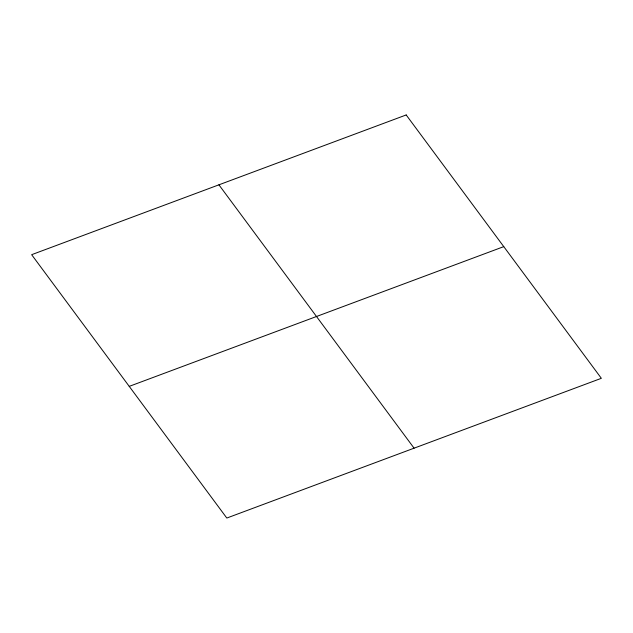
<?xml version="1.0" encoding="UTF-8"?>
<svg xmlns="http://www.w3.org/2000/svg" width="633" height="633" viewBox="0 0 633 633"><rect width="100%" height="100%" fill="white"/><g stroke="black" fill="none" stroke-linecap="round" stroke-linejoin="round"><path stroke-width="0.95" d="M129.235 386.367L503.765 246.633M218.915 184.82L414.085 448.18M406.188 114.953L31.65 254.688L226.812 518.047L601.35 378.312L406.188 114.953"/></g></svg>
